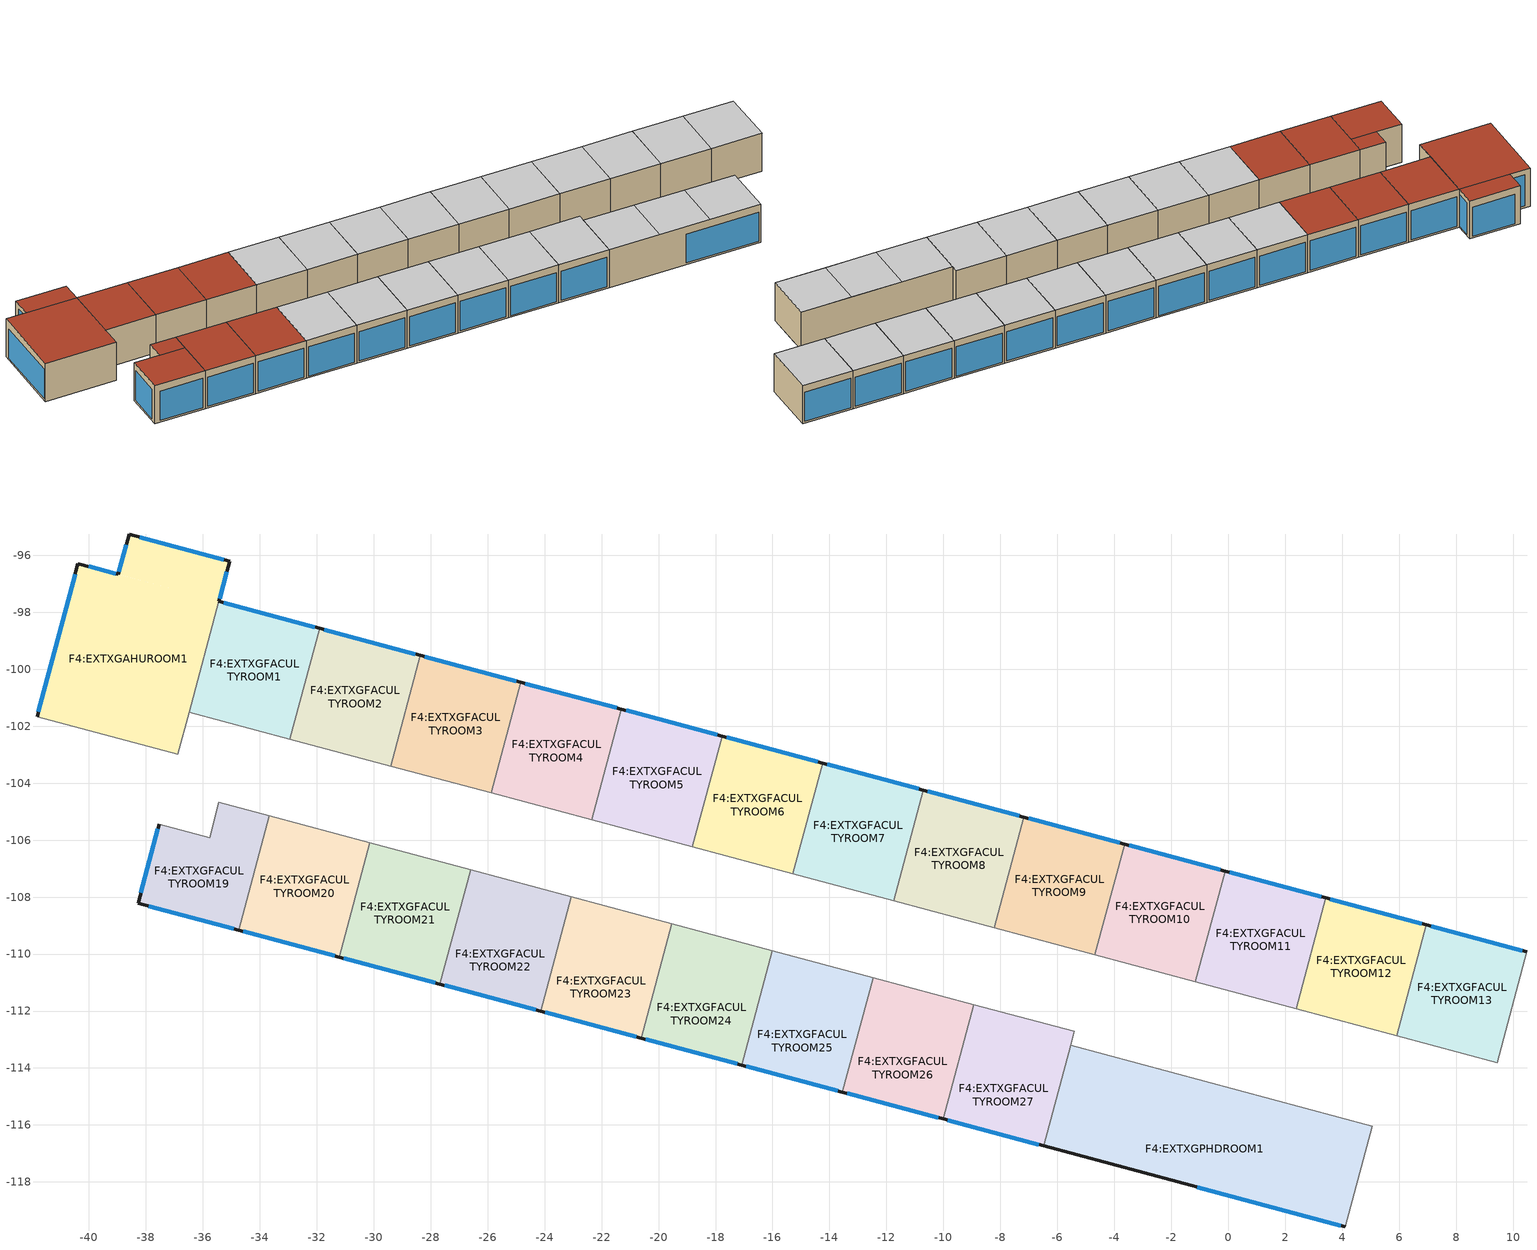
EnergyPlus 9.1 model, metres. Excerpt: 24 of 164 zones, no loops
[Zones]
F4:EXTXGFACULTYROOM4
 floor to F3:EXTXGOCEANGRAPHYLAB (Project internal floor_Reversed_Rev): -22.35,-105.29 -25.88,-104.34 -24.84,-100.46 -21.3,-101.4 z6
 wall outside (Project wall): -21.3,-101.4 -24.84,-100.46 z6:9
 wall to F4:CORRIDOR (Project partition): -25.88,-104.34 -22.35,-105.29 z6:9
 wall to F4:EXTXGFACULTYROOM3 (Project partition_Rev): -24.84,-100.46 -25.88,-104.34 z6:9
 wall to F4:EXTXGFACULTYROOM5 (Project partition): -22.35,-105.29 -21.3,-101.4 z6:9
 window (1003): -21.47,-101.36 -24.67,-100.5 z6.14:8.45
 ceiling to Roof1:Zone1 (Project internal floor_Rev): -25.88,-104.34 -22.35,-105.29 -21.3,-101.4 -24.84,-100.46 z9
F4:EXTXGFACULTYROOM5
 floor to F3:EXTXGOCEANGRAPHYLAB (Project internal floor_Reversed_Rev): -18.81,-106.24 -22.35,-105.29 -21.3,-101.4 -17.77,-102.35 z6
 wall outside (Project wall): -17.77,-102.35 -21.3,-101.4 z6:9
 wall to F4:CORRIDOR (Project partition): -22.35,-105.29 -18.81,-106.24 z6:9
 wall to F4:EXTXGFACULTYROOM6 (Project partition): -18.81,-106.24 -17.77,-102.35 z6:9
 window (1003): -17.94,-102.31 -21.14,-101.45 z6.14:8.45
 ceiling to Roof1:Zone1 (Project internal floor_Rev): -22.35,-105.29 -18.81,-106.24 -17.77,-102.35 -21.3,-101.4 z9
F4:EXTXGFACULTYROOM6
 floor to F3:EXTXGTECHNICIANROOM (Project internal floor_Reversed_Rev): -15.28,-107.18 -18.81,-106.24 -17.77,-102.35 -14.24,-103.3 z6
 wall outside (Project wall): -14.24,-103.3 -17.77,-102.35 z6:9
 wall to F4:CORRIDOR (Project partition): -18.81,-106.24 -15.28,-107.18 z6:9
 wall to F4:EXTXGFACULTYROOM7 (Project partition): -15.28,-107.18 -14.24,-103.3 z6:9
 window (1003): -14.4,-103.25 -17.61,-102.39 z6.14:8.45
 ceiling to Roof1:Zone1 (Project internal floor_Rev): -18.81,-106.24 -15.28,-107.18 -14.24,-103.3 -17.77,-102.35 z9
F4:EXTXGFACULTYROOM7
 floor to F3:EXTXGTECHNICIANROOM (Project internal floor_Reversed_Rev): -11.75,-108.13 -15.28,-107.18 -14.24,-103.3 -10.71,-104.24 z6
 wall outside (Project wall): -10.71,-104.24 -14.24,-103.3 z6:9
 wall to F4:CORRIDOR (Project partition): -15.28,-107.18 -11.75,-108.13 z6:9
 wall to F4:EXTXGFACULTYROOM8 (Project partition): -11.75,-108.13 -10.71,-104.24 z6:9
 window (1003): -10.87,-104.2 -14.07,-103.34 z6.14:8.45
 ceiling to Roof1:Zone1 (Project internal floor_Rev): -15.28,-107.18 -11.75,-108.13 -10.71,-104.24 -14.24,-103.3 z9
F4:EXTXGFACULTYROOM8
 floor to F3:EXTXGGISLAB (Project internal floor_Reversed_Rev): -8.21,-109.08 -11.75,-108.13 -10.71,-104.24 -7.17,-105.19 z6
 wall outside (Project wall): -7.17,-105.19 -10.71,-104.24 z6:9
 wall to F4:CORRIDOR (Project partition): -11.75,-108.13 -8.21,-109.08 z6:9
 wall to F4:EXTXGFACULTYROOM9 (Project partition): -8.21,-109.08 -7.17,-105.19 z6:9
 window (1003): -7.34,-105.15 -10.54,-104.29 z6.14:8.45
 ceiling to Roof1:Zone1 (Project internal floor_Rev): -11.75,-108.13 -8.21,-109.08 -7.17,-105.19 -10.71,-104.24 z9
F4:EXTXGFACULTYROOM9
 floor to F3:EXTXGGISLAB (Project internal floor_Reversed_Rev): -4.68,-110.02 -8.21,-109.08 -7.17,-105.19 -3.64,-106.14 z6
 wall outside (Project wall): -3.64,-106.14 -7.17,-105.19 z6:9
 wall to F4:CORRIDOR (Project partition): -8.21,-109.08 -4.68,-110.02 z6:9
 wall to F4:EXTXGFACULTYROOM10 (Project partition): -4.68,-110.02 -3.64,-106.14 z6:9
 window (1003): -3.8,-106.09 -7.01,-105.23 z6.14:8.45
 ceiling to Roof1:Zone1 (Project internal floor_Rev): -8.21,-109.08 -4.68,-110.02 -3.64,-106.14 -7.17,-105.19 z9
F4:EXTXGFACULTYROOM22
 floor to F3:CORRIDOR (Project internal floor_Reversed_Rev): -24.14,-112 -27.68,-111.06 -26.97,-108.43 -23.44,-109.38 z6
 floor to F3:EXTXGINSTRUMENTROOM (Project internal floor_Reversed_Rev): -23.44,-109.38 -26.97,-108.43 -26.6,-107.04 -23.07,-107.99 z6
 wall outside (Project wall): -27.68,-111.06 -24.14,-112 z6:9
 wall to F4:CORRIDOR (Project partition): -23.07,-107.99 -26.6,-107.04 z6:9
 wall to F4:EXTXGFACULTYROOM21 (Project partition_Rev): -26.6,-107.04 -27.68,-111.06 z6:9
 wall to F4:EXTXGFACULTYROOM23 (Project partition): -24.14,-112 -23.07,-107.99 z6:9
 window (1003): -27.51,-111.1 -24.31,-111.96 z6.14:8.45
 ceiling to Roof1:Zone1 (Project internal floor_Rev): -27.68,-111.06 -24.14,-112 -23.07,-107.99 -26.6,-107.04 z9
F4:EXTXGFACULTYROOM23
 floor to F3:CORRIDOR (Project internal floor_Reversed_Rev): -20.61,-112.95 -24.14,-112 -23.44,-109.38 -19.91,-110.32 z6
 floor to F3:EXTXGINSTRUMENTROOM (Project internal floor_Reversed_Rev): -19.91,-110.32 -23.44,-109.38 -23.07,-107.99 -19.54,-108.93 z6
 wall outside (Project wall): -24.14,-112 -20.61,-112.95 z6:9
 wall to F4:CORRIDOR (Project partition): -19.54,-108.93 -23.07,-107.99 z6:9
 wall to F4:EXTXGFACULTYROOM24 (Project partition): -20.61,-112.95 -19.54,-108.93 z6:9
 window (1003): -23.98,-112.05 -20.78,-112.91 z6.14:8.45
 ceiling to Roof1:Zone1 (Project internal floor_Rev): -24.14,-112 -20.61,-112.95 -19.54,-108.93 -23.07,-107.99 z9
F4:EXTXGFACULTYROOM24
 floor to F3:CORRIDOR (Project internal floor_Reversed_Rev): -17.08,-113.9 -20.61,-112.95 -19.91,-110.32 -16.38,-111.27 z6
 floor to F3:EXTXGTECHNICIANROOM (Project internal floor_Reversed_Rev): -16.38,-111.27 -19.91,-110.32 -19.54,-108.93 -16,-109.88 z6
 wall outside (Project wall): -20.61,-112.95 -17.08,-113.9 z6:9
 wall to F4:CORRIDOR (Project partition): -16,-109.88 -19.54,-108.93 z6:9
 wall to F4:EXTXGFACULTYROOM25 (Project partition): -17.08,-113.9 -16,-109.88 z6:9
 window (1003): -20.45,-112.99 -17.24,-113.85 z6.14:8.45
 ceiling to Roof1:Zone1 (Project internal floor_Rev): -20.61,-112.95 -17.08,-113.9 -16,-109.88 -19.54,-108.93 z9
F4:EXTXGFACULTYROOM25
 floor to F3:CORRIDOR (Project internal floor_Reversed_Rev): -13.55,-114.84 -17.08,-113.9 -16.38,-111.27 -12.84,-112.22 z6
 floor to F3:EXTXGTECHNICIANROOM (Project internal floor_Reversed_Rev): -12.84,-112.22 -16.38,-111.27 -16,-109.88 -12.47,-110.83 z6
 wall outside (Project wall): -17.08,-113.9 -13.55,-114.84 z6:9
 wall to F4:CORRIDOR (Project partition): -12.47,-110.83 -16,-109.88 z6:9
 wall to F4:EXTXGFACULTYROOM26 (Project partition): -13.55,-114.84 -12.47,-110.83 z6:9
 window (1003): -16.91,-113.94 -13.71,-114.8 z6.14:8.45
 ceiling to Roof1:Zone1 (Project internal floor_Rev): -17.08,-113.9 -13.55,-114.84 -12.47,-110.83 -16,-109.88 z9
F4:EXTXGFACULTYROOM26
 floor to F3:CORRIDOR (Project internal floor_Reversed_Rev): -10.01,-115.79 -13.55,-114.84 -12.84,-112.22 -9.31,-113.16 z6
 floor to F3:EXTXGGISLAB (Project internal floor_Reversed_Rev): -9.31,-113.16 -12.84,-112.22 -12.47,-110.83 -8.94,-111.77 z6
 wall outside (Project wall): -13.55,-114.84 -10.01,-115.79 z6:9
 wall to F4:CORRIDOR (Project partition): -8.94,-111.77 -12.47,-110.83 z6:9
 wall to F4:EXTXGFACULTYROOM27 (Project partition): -10.01,-115.79 -8.94,-111.77 z6:9
 window (1003): -13.38,-114.89 -10.18,-115.75 z6.14:8.45
 ceiling to Roof1:Zone1 (Project internal floor_Rev): -13.55,-114.84 -10.01,-115.79 -8.94,-111.77 -12.47,-110.83 z9
F4:EXTXGFACULTYROOM27
 floor to F3:CORRIDOR (Project internal floor_Reversed_Rev): -6.48,-116.74 -10.01,-115.79 -9.31,-113.16 -5.78,-114.11 z6
 floor to F3:EXTXGGISLAB (Project internal floor_Reversed_Rev): -5.78,-114.11 -9.31,-113.16 -8.94,-111.77 -5.4,-112.72 z6
 wall outside (Project wall): -10.01,-115.79 -6.48,-116.74 z6:9
 wall to F4:CORRIDOR (Project partition): -5.53,-113.2 -5.4,-112.72 -8.94,-111.77 z6:9
 wall to F4:EXTXGPHDROOM1 (Project partition): -6.48,-116.74 -5.53,-113.2 z6:9
 window (1003): -9.85,-115.83 -6.64,-116.69 z6.14:8.45
 ceiling to Roof1:Zone1 (Project internal floor_Rev): -10.01,-115.79 -6.48,-116.74 -5.4,-112.72 -8.94,-111.77 z9
F4:EXTXGAHUROOM1
 floor to F3:EXTXGFANROOM1 (Project internal floor_Reversed_Rev): -35.44,-97.62 -38.97,-96.67 -38.59,-95.26 -35.06,-96.2 z6; -36.87,-102.97 -41.82,-101.64 -40.38,-96.29 -35.44,-97.62 z6
 floor to F3:EXTXGGEOMORPHOLOGYSO (Project internal floor_Reversed_Rev): -36.87,-102.99 -41.82,-101.66 -41.82,-101.64 -36.87,-102.97 z6
 wall outside (Project wall): -35.44,-97.62 -35.06,-96.2 -38.59,-95.26 -38.97,-96.67 -40.38,-96.29 -41.82,-101.66 z6:9
 wall to F4:CORRIDOR (Project partition_Rev): -41.82,-101.66 -36.87,-102.99 -36.48,-101.5 z6:9
 wall to F4:EXTXGFACULTYROOM1 (Project partition_Rev): -36.48,-101.5 -35.44,-97.62 z6:9
 window (1006): -35.41,-97.53 -35.16,-96.58 / -38.69,-95.63 -38.94,-96.58 / -39.06,-96.65 -40.01,-96.39 z6.14:8.62; -35.27,-96.15 -38.22,-95.36 z6.14:8.46; -40.49,-96.67 -41.78,-101.5 z6.14:8.43
 roof outside (Project flat roof): -38.97,-96.67 -35.44,-97.62 -35.06,-96.2 -38.59,-95.26 z9; -41.82,-101.66 -36.87,-102.99 -35.44,-97.62 -40.38,-96.29 z9
F4:EXTXGFACULTYROOM1
 floor to F3:EXTXGGEOMORPHOLOGYSO (Project internal floor_Reversed_Rev): -32.94,-102.45 -36.48,-101.5 -35.44,-97.62 -31.9,-98.56 z6
 wall outside (Project wall): -31.9,-98.56 -35.44,-97.62 z6:9
 wall to F4:CORRIDOR (Project partition): -36.48,-101.5 -32.94,-102.45 z6:9
 wall to F4:EXTXGFACULTYROOM2 (Project partition): -32.94,-102.45 -31.9,-98.56 z6:9
 window (1003): -32.07,-98.52 -35.27,-97.66 z6.14:8.45
 roof outside (Project flat roof): -36.48,-101.5 -32.94,-102.45 -31.9,-98.56 -35.44,-97.62 z9
F4:EXTXGFACULTYROOM2
 floor to F3:EXTXGGEOMORPHOLOGYSO (Project internal floor_Reversed_Rev): -29.41,-103.4 -32.94,-102.45 -31.9,-98.56 -28.37,-99.51 z6
 wall outside (Project wall): -28.37,-99.51 -31.9,-98.56 z6:9
 wall to F4:CORRIDOR (Project partition): -32.94,-102.45 -29.41,-103.4 z6:9
 wall to F4:EXTXGFACULTYROOM3 (Project partition): -29.41,-103.4 -28.37,-99.51 z6:9
 window (1003): -28.53,-99.47 -31.74,-98.61 z6.14:8.45
 roof outside (Project flat roof): -32.94,-102.45 -29.41,-103.4 -28.37,-99.51 -31.9,-98.56 z9
F4:EXTXGFACULTYROOM3
 floor to F3:EXTXGGEOMORPHOLOGYSO (Project internal floor_Reversed_Rev): -25.88,-104.34 -29.41,-103.4 -28.37,-99.51 -24.84,-100.46 z6
 wall outside (Project wall): -24.84,-100.46 -28.37,-99.51 z6:9
 wall to F4:CORRIDOR (Project partition): -29.41,-103.4 -25.88,-104.34 z6:9
 window (1003): -25,-100.41 -28.21,-99.55 z6.14:8.45
 roof outside (Project flat roof): -29.41,-103.4 -25.88,-104.34 -24.84,-100.46 -28.37,-99.51 z9
F4:EXTXGFACULTYROOM19
 floor to F3:EXTXGGEOMORPHOLOGYSO (Project internal floor_Reversed_Rev): -34,-106.39 -35.77,-105.92 -35.43,-104.67 -33.67,-105.15 z6; -34.74,-109.16 -38.28,-108.22 -37.53,-105.44 -34,-106.39 z6
 wall outside (Project wall): -37.53,-105.44 -38.28,-108.22 -34.74,-109.16 z6:9
 wall to F4:CORRIDOR (Project partition): -33.67,-105.15 -35.43,-104.67 -35.77,-105.92 -37.53,-105.44 z6:9
 wall to F4:EXTXGFACULTYROOM20 (Project partition): -34.74,-109.16 -33.67,-105.15 z6:9
 window (1003): -37.58,-105.61 -38.18,-107.84 z6.14:8.49; -37.9,-108.32 -34.91,-109.12 z6.14:8.46
 roof outside (Project flat roof): -35.77,-105.92 -34,-106.39 -33.67,-105.15 -35.43,-104.67 z9; -38.28,-108.22 -34.74,-109.16 -34,-106.39 -37.53,-105.44 z9
F4:EXTXGFACULTYROOM20
 floor to F3:EXTXGGEOMORPHOLOGYSO (Project internal floor_Reversed_Rev): -31.21,-110.11 -34.74,-109.16 -33.67,-105.15 -30.13,-106.09 z6
 wall outside (Project wall): -34.74,-109.16 -31.21,-110.11 z6:9
 wall to F4:CORRIDOR (Project partition): -30.13,-106.09 -33.67,-105.15 z6:9
 wall to F4:EXTXGFACULTYROOM21 (Project partition): -31.21,-110.11 -30.13,-106.09 z6:9
 window (1003): -34.58,-109.21 -31.37,-110.07 z6.14:8.45
 roof outside (Project flat roof): -34.74,-109.16 -31.21,-110.11 -30.13,-106.09 -33.67,-105.15 z9
F4:EXTXGFACULTYROOM21
 floor to F3:EXTXGGEOMORPHOLOGYSO (Project internal floor_Reversed_Rev): -27.68,-111.06 -31.21,-110.11 -30.13,-106.09 -26.6,-107.04 z6
 wall outside (Project wall): -31.21,-110.11 -27.68,-111.06 z6:9
 wall to F4:CORRIDOR (Project partition): -26.6,-107.04 -30.13,-106.09 z6:9
 window (1003): -31.05,-110.15 -27.84,-111.01 z6.14:8.45
 roof outside (Project flat roof): -31.21,-110.11 -27.68,-111.06 -26.6,-107.04 -30.13,-106.09 z9
F4:EXTXGPHDROOM1
 floor to F3:CORRIDOR (Project internal floor_Reversed_Rev): 4.12,-119.58 -6.48,-116.74 -5.78,-114.11 4.82,-116.95 z6
 floor to F3:EXTXGGISLAB (Project internal floor_Reversed_Rev): -2.24,-115.06 -5.78,-114.11 -5.53,-113.2 -2,-114.15 z6
 floor to F3:EXTXGSTASTICSLABSEMI (Project internal floor_Reversed_Rev): 4.82,-116.95 -2.24,-115.06 -2,-114.15 5.06,-116.04 z6
 wall outside (Project wall): -6.48,-116.74 4.12,-119.58 z6:9
 wall to F4:CORRIDOR (Project partition): 5.06,-116.04 -5.53,-113.2 z6:9
 wall to F4:EXTXGPHDROOM2 (Project partition): 4.12,-119.58 5.06,-116.04 z6:9
 window x2 (1003): -1.09,-118.18 3.95,-119.53 z6.14:8.42
 ceiling to F5:EXTXGFACULTYROOM19 (Project internal floor_Reversed): -6.48,-116.74 -2.95,-117.68 -2,-114.15 -5.53,-113.2 z9
 ceiling to F5:EXTXGFACULTYROOM20 (Project internal floor_Reversed): -2.95,-117.68 0.59,-118.63 1.53,-115.1 -2,-114.15 z9
 ceiling to F5:EXTXGFACULTYROOM2 (Project internal floor_Reversed): 0.59,-118.63 4.12,-119.58 5.06,-116.04 1.53,-115.1 z9
F4:EXTXGFACULTYROOM10
 floor to F3:EXTXGGISLAB (Project internal floor_Reversed_Rev): -1.15,-110.97 -4.68,-110.02 -3.64,-106.14 -0.11,-107.08 z6
 wall outside (Project wall): -0.11,-107.08 -3.64,-106.14 z6:9
 wall to F4:CORRIDOR (Project partition): -4.68,-110.02 -1.15,-110.97 z6:9
 wall to F4:EXTXGFACULTYROOM11 (Project partition): -1.15,-110.97 -0.11,-107.08 z6:9
 window (1003): -0.27,-107.04 -3.48,-106.18 z6.14:8.45
 ceiling to F5:EXTXGFACULTYROOM3 (Project internal floor_Reversed): -4.68,-110.02 -1.15,-110.97 -0.11,-107.08 -3.64,-106.14 z9
F4:EXTXGFACULTYROOM11
 floor to F3:EXTXGSTASTICSLABSEMI (Project internal floor_Reversed_Rev): 2.38,-111.92 -1.15,-110.97 -0.11,-107.08 3.43,-108.03 z6
 wall outside (Project wall): 3.43,-108.03 -0.11,-107.08 z6:9
 wall to F4:CORRIDOR (Project partition): -1.15,-110.97 2.38,-111.92 z6:9
 wall to F4:EXTXGFACULTYROOM12 (Project partition): 2.38,-111.92 3.43,-108.03 z6:9
 window (1003): 3.26,-107.99 0.06,-107.13 z6.14:8.45
 ceiling to F5:EXTXGFACULTYROOM1 (Project internal floor_Reversed): -1.15,-110.97 2.38,-111.92 3.43,-108.03 -0.11,-107.08 z9
F4:EXTXGFACULTYROOM12
 floor to F3:EXTXGSTASTICSLABSEMI (Project internal floor_Reversed_Rev): 5.92,-112.86 2.38,-111.92 3.43,-108.03 6.96,-108.98 z6
 wall outside (Project wall): 6.96,-108.98 3.43,-108.03 z6:9
 wall to F4:CORRIDOR (Project partition): 2.38,-111.92 5.92,-112.86 z6:9
 wall to F4:EXTXGFACULTYROOM13 (Project partition): 5.92,-112.86 6.96,-108.98 z6:9
 window (1003): 6.79,-108.93 3.59,-108.07 z6.14:8.45
 ceiling to F5:EXTXGFACULTYROOM4 (Project internal floor_Reversed): 2.38,-111.92 5.92,-112.86 6.96,-108.98 3.43,-108.03 z9
F4:EXTXGFACULTYROOM13
 floor to F3:EXTXGSTASTICSLABSEMI (Project internal floor_Reversed_Rev): 9.45,-113.81 5.92,-112.86 6.96,-108.98 10.49,-109.92 z6
 wall outside (Project wall): 10.49,-109.92 6.96,-108.98 z6:9
 wall to F4:CORRIDOR (Project partition): 5.92,-112.86 9.45,-113.81 z6:9
 wall to F4:EXTXGFACULTYROOM14 (Project partition): 9.45,-113.81 10.49,-109.92 z6:9
 window (1003): 10.33,-109.88 7.12,-109.02 z6.14:8.45
 ceiling to F5:EXTXGFACULTYROOM5 (Project internal floor_Reversed): 5.92,-112.86 9.45,-113.81 10.49,-109.92 6.96,-108.98 z9
[Building]
Building: North Axis {deg}=0; Terrain=Suburbs; Loads Convergence Tolerance Value=0.04; Temperature Convergence Tolerance Value {deltaC}=0.4; Solar Distribution=FullExterior; Maximum Number of Warmup Days=25; Minimum Number of Warmup Days=6
[Site:Location]
AS2 (O1-O1:31-12)  (01-01:31-12): Latitude {deg}=1.3; Longitude {deg}=103.8; Time Zone {hr}=8; Elevation {m}=32
[SizingPeriod:DesignDay] Day of Month=15; Humidity Condition Type=WetBulb; Barometric Pressure {Pa}=100941.2; Wind Direction {deg}=0; Rain Indicator=No; Snow Indicator=No; Daylight Saving Time Indicator=No
Name | Month | Day Type | Maximum Dry-Bulb Temperature {C} | Daily Dry-Bulb Temperature Range {deltaC} | Wetbulb or DewPoint at Maximum Dry-Bulb {C} | Wind Speed {m/s} | Solar Model Indicator | Sky Clearness
Summer Design Day in AS2 (O1-O1:31-12) Jul | 7 | SummerDesignDay | 33.2 | 6.2 | 26 | 0 | ASHRAEClearSky | 0.98
Summer Design Day in AS2 (O1-O1:31-12) Aug | 8 | SummerDesignDay | 33.2 | 6.3 | 25.8 | 0 | ASHRAEClearSky | 0.98
Summer Design Day in AS2 (O1-O1:31-12) Sep | 9 | SummerDesignDay | 33.2 | 6.5 | 25.9 | 0 | ASHRAEClearSky | 0.98
Winter Design Day in AS2 (O1-O1:31-12) | 1 | WinterDesignDay | 23.8 | 0 | 23.8 | 9.2 |  | 0
[Site:GroundTemperature:BuildingSurface]
18, 18, 18, 18, 18, 18, 18, 18, 18, 18, 18, 18
[Site:GroundTemperature:FCfactorMethod]
January Ground Temperature {C}=27.55; February Ground Temperature {C}=28.03; March Ground Temperature {C}=28.32; April Ground Temperature {C}=28.42; May Ground Temperature {C}=28.26; June Ground Temperature {C}=27.88; July Ground Temperature {C}=27.4; August Ground Temperature {C}=26.92; September Ground Temperature {C}=26.59; October Ground Temperature {C}=26.51; November Ground Temperature {C}=26.68; December Ground Temperature {C}=27.05
[Site:GroundTemperature:Shallow]
14, 14, 14, 14, 14, 14, 14, 14, 14, 14, 14, 14
[Site:GroundTemperature:Deep]
14, 14, 14, 14, 14, 14, 14, 14, 14, 14, 14, 14
[Site:GroundReflectance]
0.2, 0.2, 0.2, 0.2, 0.2, 0.2, 0.2, 0.2, 0.2, 0.2, 0.2, 0.2
[Site:GroundReflectance:SnowModifier]
2, 2
[Material] Thermal Absorptance=0.9
Name | Roughness | Thickness {m} | Conductivity {W/m-K} | Density {kg/m3} | Specific Heat {J/kg-K} | Solar Absorptance | Visible Absorptance
1B Plastered Wall | Smooth | 0.225 | 0.807 | 1760 | 800 | 0.7 | 0.7
Cast Concrete (Dense)_.1 | Rough | 0.1 | 1.4 | 2100 | 840 | 0.6 | 0.6
Gypsum Plasterboard_.O25 | Rough | 0.025 | 0.25 | 900 | 1000 | 0.5 | 0.5
Asphalt 1_.O1 | Rough | 0.01 | 0.7 | 2100 | 1000 | 0.85 | 0.9
MW Glass Wool (rolls)_.1445 | Rough | 0.1445 | 0.04 | 12 | 840 | 0.6 | 0.6
Plasterboard_.O13 | Rough | 0.013 | 0.25 | 2800 | 896 | 0.5 | 0.5
[Material:NoMass] Roughness=Rough; Thermal Absorptance=0.9; Solar Absorptance=0.7; Visible Absorptance=0.7
Name | Thermal Resistance {m2-K/W}
9_RVAL_2; 10_RVAL_2 | 0.15
11_RVAL_3 | 0.18
[WindowMaterial:Glazing]
38: Optical Data Type=SpectralAverage; Thickness {m}=.006; Solar Transmittance at Normal Incidence=.775; Front Side Solar Reflectance at Normal Incidence=.071; Back Side Solar Reflectance at Normal Incidence=.071; Visible Transmittance at Normal Incidence=.881; Front Side Visible Reflectance at Normal Incidence=.08; Back Side Visible Reflectance at Normal Incidence=.08; Infrared Transmittance at Normal Incidence=0; Front Side Infrared Hemispherical Emissivity=.84; Back Side Infrared Hemispherical Emissivity=.84; Conductivity {W/m-K}=.9
[Construction]
Project wall: 1B Plastered Wall
Project internal floor_Rev; Project internal floor_Reversed; Project internal floor_Reversed_Rev: Cast Concrete (Dense)_.1
Project partition: Gypsum Plasterboard_.O25, 9_RVAL_2, Gypsum Plasterboard_.O25
Project partition_Rev: Gypsum Plasterboard_.O25, 10_RVAL_2, Gypsum Plasterboard_.O25
Project flat roof: Asphalt 1_.O1, MW Glass Wool (rolls)_.1445, 11_RVAL_3, Plasterboard_.O13
1003; 1006: 38
[Zone] Type=1; Multiplier=1; Zone Inside Convection Algorithm=TARP; Part of Total Floor Area=Yes
Name | Volume {m3} | Floor Area {m2}
F4:EXTXGAHUROOM1 | 84.6718 | 29.1972
F4:EXTXGFACULTYROOM1; F4:EXTXGFACULTYROOM2; F4:EXTXGFACULTYROOM3; F4:EXTXGFACULTYROOM4; F4:EXTXGFACULTYROOM5; F4:EXTXGFACULTYROOM6; F4:EXTXGFACULTYROOM7; F4:EXTXGFACULTYROOM8; F4:EXTXGFACULTYROOM9; F4:EXTXGFACULTYROOM10; F4:EXTXGFACULTYROOM11; F4:EXTXGFACULTYROOM12; F4:EXTXGFACULTYROOM13 | 37.1854 | 12.8225
F4:EXTXGFACULTYROOM19 | 30.1596 | 10.3999
F4:EXTXGFACULTYROOM20; F4:EXTXGFACULTYROOM21; F4:EXTXGFACULTYROOM22; F4:EXTXGFACULTYROOM23; F4:EXTXGFACULTYROOM24; F4:EXTXGFACULTYROOM25; F4:EXTXGFACULTYROOM26; F4:EXTXGFACULTYROOM27 | 38.5706 | 13.3002
F4:EXTXGPHDROOM1 | 103.2575 | 35.606
[ZoneInfiltration:DesignFlowRate] Schedule=On 24/7; Design Flow Rate Calculation Method=Flow/zone; Constant Term Coefficient=1; Temperature Term Coefficient=0; Velocity Term Coefficient=0; Velocity Squared Term Coefficient=0
Name | Zone or ZoneList | Design Flow Rate {m3/s}
F4:EXTXGAHUROOM1 Infiltration | F4:EXTXGAHUROOM1 | 0.016464
F4:EXTXGFACULTYROOM1 Infiltration | F4:EXTXGFACULTYROOM1 | 0.00723
F4:EXTXGFACULTYROOM2 Infiltration | F4:EXTXGFACULTYROOM2 | 0.00723
F4:EXTXGFACULTYROOM3 Infiltration | F4:EXTXGFACULTYROOM3 | 0.00723
F4:EXTXGFACULTYROOM4 Infiltration | F4:EXTXGFACULTYROOM4 | 0.00723
F4:EXTXGFACULTYROOM5 Infiltration | F4:EXTXGFACULTYROOM5 | 0.00723
F4:EXTXGFACULTYROOM6 Infiltration | F4:EXTXGFACULTYROOM6 | 0.00723
F4:EXTXGFACULTYROOM7 Infiltration | F4:EXTXGFACULTYROOM7 | 0.00723
F4:EXTXGFACULTYROOM8 Infiltration | F4:EXTXGFACULTYROOM8 | 0.00723
F4:EXTXGFACULTYROOM9 Infiltration | F4:EXTXGFACULTYROOM9 | 0.00723
F4:EXTXGFACULTYROOM10 Infiltration | F4:EXTXGFACULTYROOM10 | 0.00723
F4:EXTXGFACULTYROOM11 Infiltration | F4:EXTXGFACULTYROOM11 | 0.00723
F4:EXTXGFACULTYROOM12 Infiltration | F4:EXTXGFACULTYROOM12 | 0.00723
F4:EXTXGFACULTYROOM13 Infiltration | F4:EXTXGFACULTYROOM13 | 0.00723
F4:EXTXGFACULTYROOM19 Infiltration | F4:EXTXGFACULTYROOM19 | 0.005864
F4:EXTXGFACULTYROOM20 Infiltration | F4:EXTXGFACULTYROOM20 | 0.0075
F4:EXTXGFACULTYROOM21 Infiltration | F4:EXTXGFACULTYROOM21 | 0.0075
F4:EXTXGFACULTYROOM22 Infiltration | F4:EXTXGFACULTYROOM22 | 0.0075
F4:EXTXGFACULTYROOM23 Infiltration | F4:EXTXGFACULTYROOM23 | 0.0075
F4:EXTXGFACULTYROOM24 Infiltration | F4:EXTXGFACULTYROOM24 | 0.0075
F4:EXTXGFACULTYROOM25 Infiltration | F4:EXTXGFACULTYROOM25 | 0.0075
F4:EXTXGFACULTYROOM26 Infiltration | F4:EXTXGFACULTYROOM26 | 0.0075
F4:EXTXGFACULTYROOM27 Infiltration | F4:EXTXGFACULTYROOM27 | 0.0075
F4:EXTXGPHDROOM1 Infiltration | F4:EXTXGPHDROOM1 | 0.020078
[Schedule:Compact]
On 24/7: Through: 12/31, For: AllDays, Until: 24:00, 1
